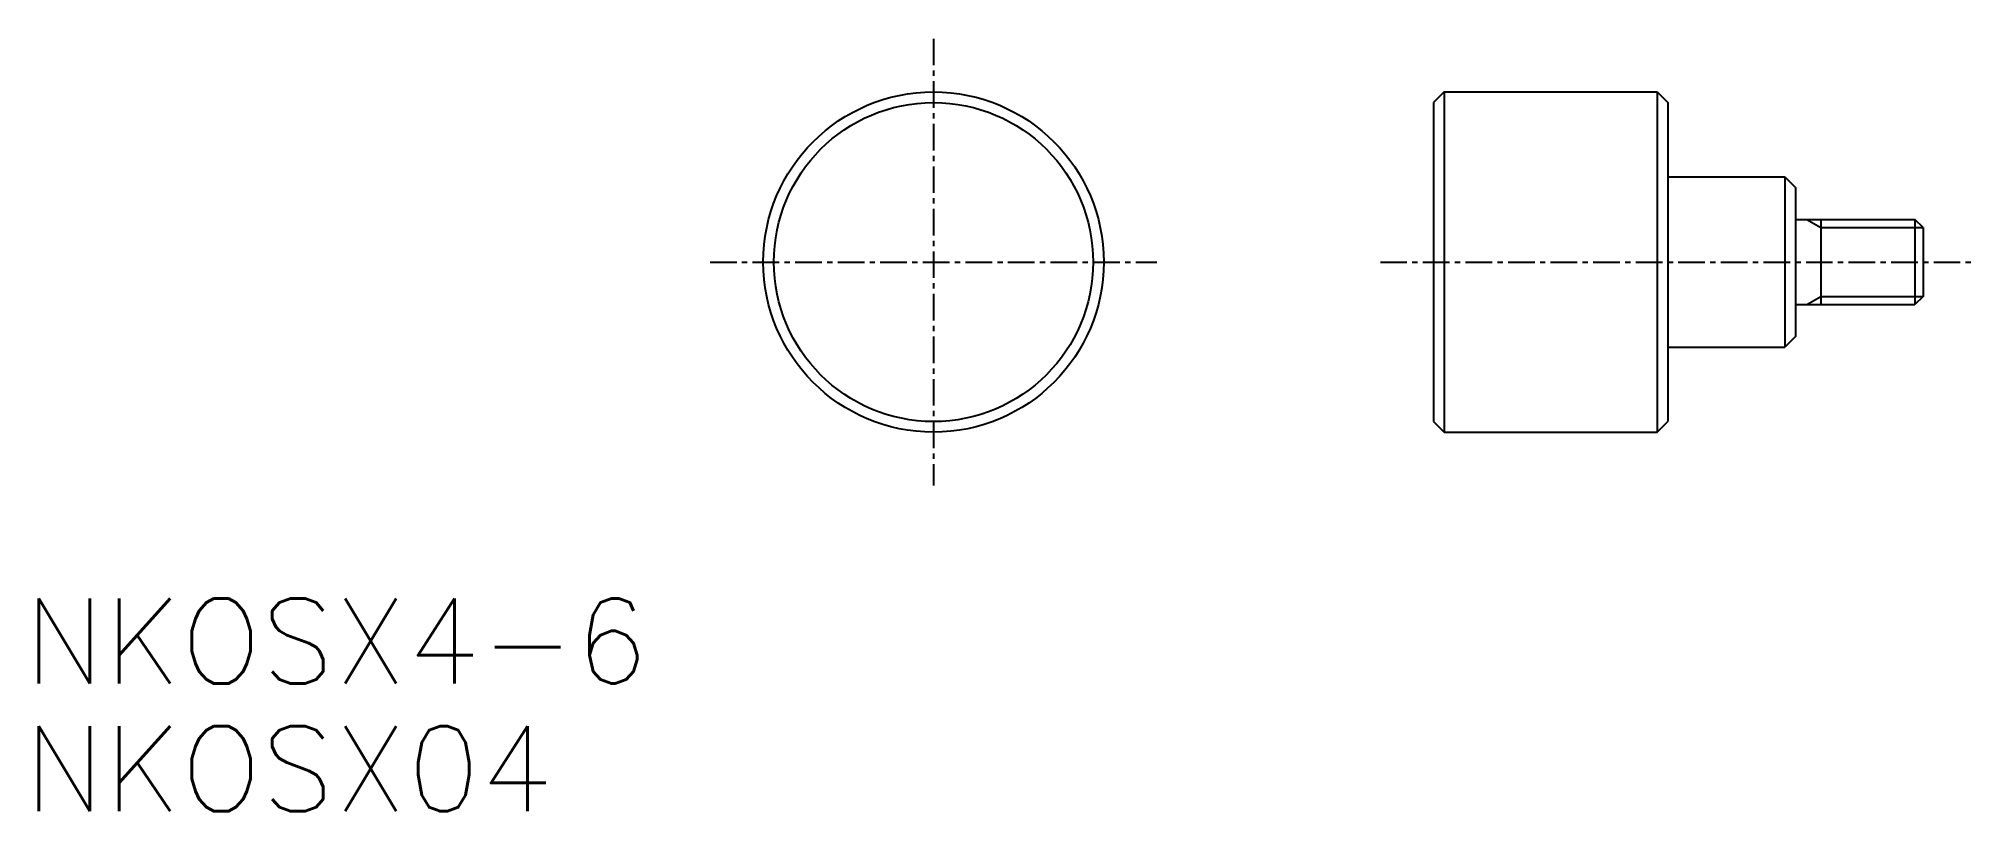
# Model space of a CAD drawing. Extents: x -42 to 49, y -25.8 to 10.5.
import ezdxf

# ---------------------------------------------------------------- set-up
doc = ezdxf.new("R2010")
doc.units = 0
doc.linetypes.add('CENTER', pattern=[2, 1.25, -0.25, 0.25, -0.25])
doc.layers.get('0').update_dxf_attribs({"linetype": 'CONTINUOUS'})
doc.layers.add('CENTER', color=1, linetype='CENTER')
doc.styles.get("Standard").update_dxf_attribs({"font": 'txt.shx', "bigfont": 'bigfont.shx'})

msp = doc.modelspace()

# ---------------------------------------------------------------- linework, layer by layer
at = {"color": 7, "linetype": 'CONTINUOUS'}
for p, q in [((24, 8), (23.5, 7.5)), ((23.5, 7.5), (23.5, -7.5)), ((24, 8), (34, 8)), ((24, 8), (24, -8)), ((34, 8), (34.5, 7.5)), ((34, 8), (34, -8)), ((34.5, 7.5), (34.5, -7.5)), ((34.5, 4), (40, 4)), ((40, 4), (40.5, 3.5)), ((40, 4), (40, -4)), ((40.5, 3.5), (40.5, -3.5)), ((40.5, 2), (46.121, 2)), ((41.7, 2), (41.7, -2)), ((46.5, 1.621), (46.121, 2)), ((46.121, 2), (46.121, -2)), ((46.5, 1.621), (46.5, -1.621)), ((46.5, -1.621), (46.121, -2)), ((40.5, -2), (46.121, -2)), ((40.5, -3.5), (40, -4)), ((34.5, -4), (40, -4)), ((23.5, -7.5), (24, -8)), ((24, -8), (34, -8)), ((34, -8), (34.5, -7.5))]:
    msp.add_line(p, q, dxfattribs=at)
at = {"color": 3, "linetype": 'CONTINUOUS'}
for p, q in [((41.044, 2), (41.7, 1.621)), ((41.7, 1.621), (46.5, 1.621)), ((41.044, -2), (41.7, -1.621)), ((41.7, -1.621), (46.5, -1.621))]:
    msp.add_line(p, q, dxfattribs=at)
at = {"color": 7, "linetype": 'CONTINUOUS'}
for radius in [8, 7.5]:
    msp.add_circle((0, 0), radius, dxfattribs=at)
at = {"layer": 'CENTER', "color": 1, "linetype": 'CENTER'}
for p, q in [((0, 10.5), (0, -10.5)), ((-10.5, 0), (10.5, 0)), ((21, 0), (49, 0))]:
    msp.add_line(p, q, dxfattribs=at)

# ---------------------------------------------------------------- texts
at = {"color": 7, "linetype": 'CONTINUOUS'}
for s, p in [('NKOSX4-6', (-42.732, -19.823)), ('NKOSX04', (-42.732, -25.823))]:
    msp.add_text(s, height=4, dxfattribs=at).set_placement(p)

doc.saveas('drawing.dxf')
